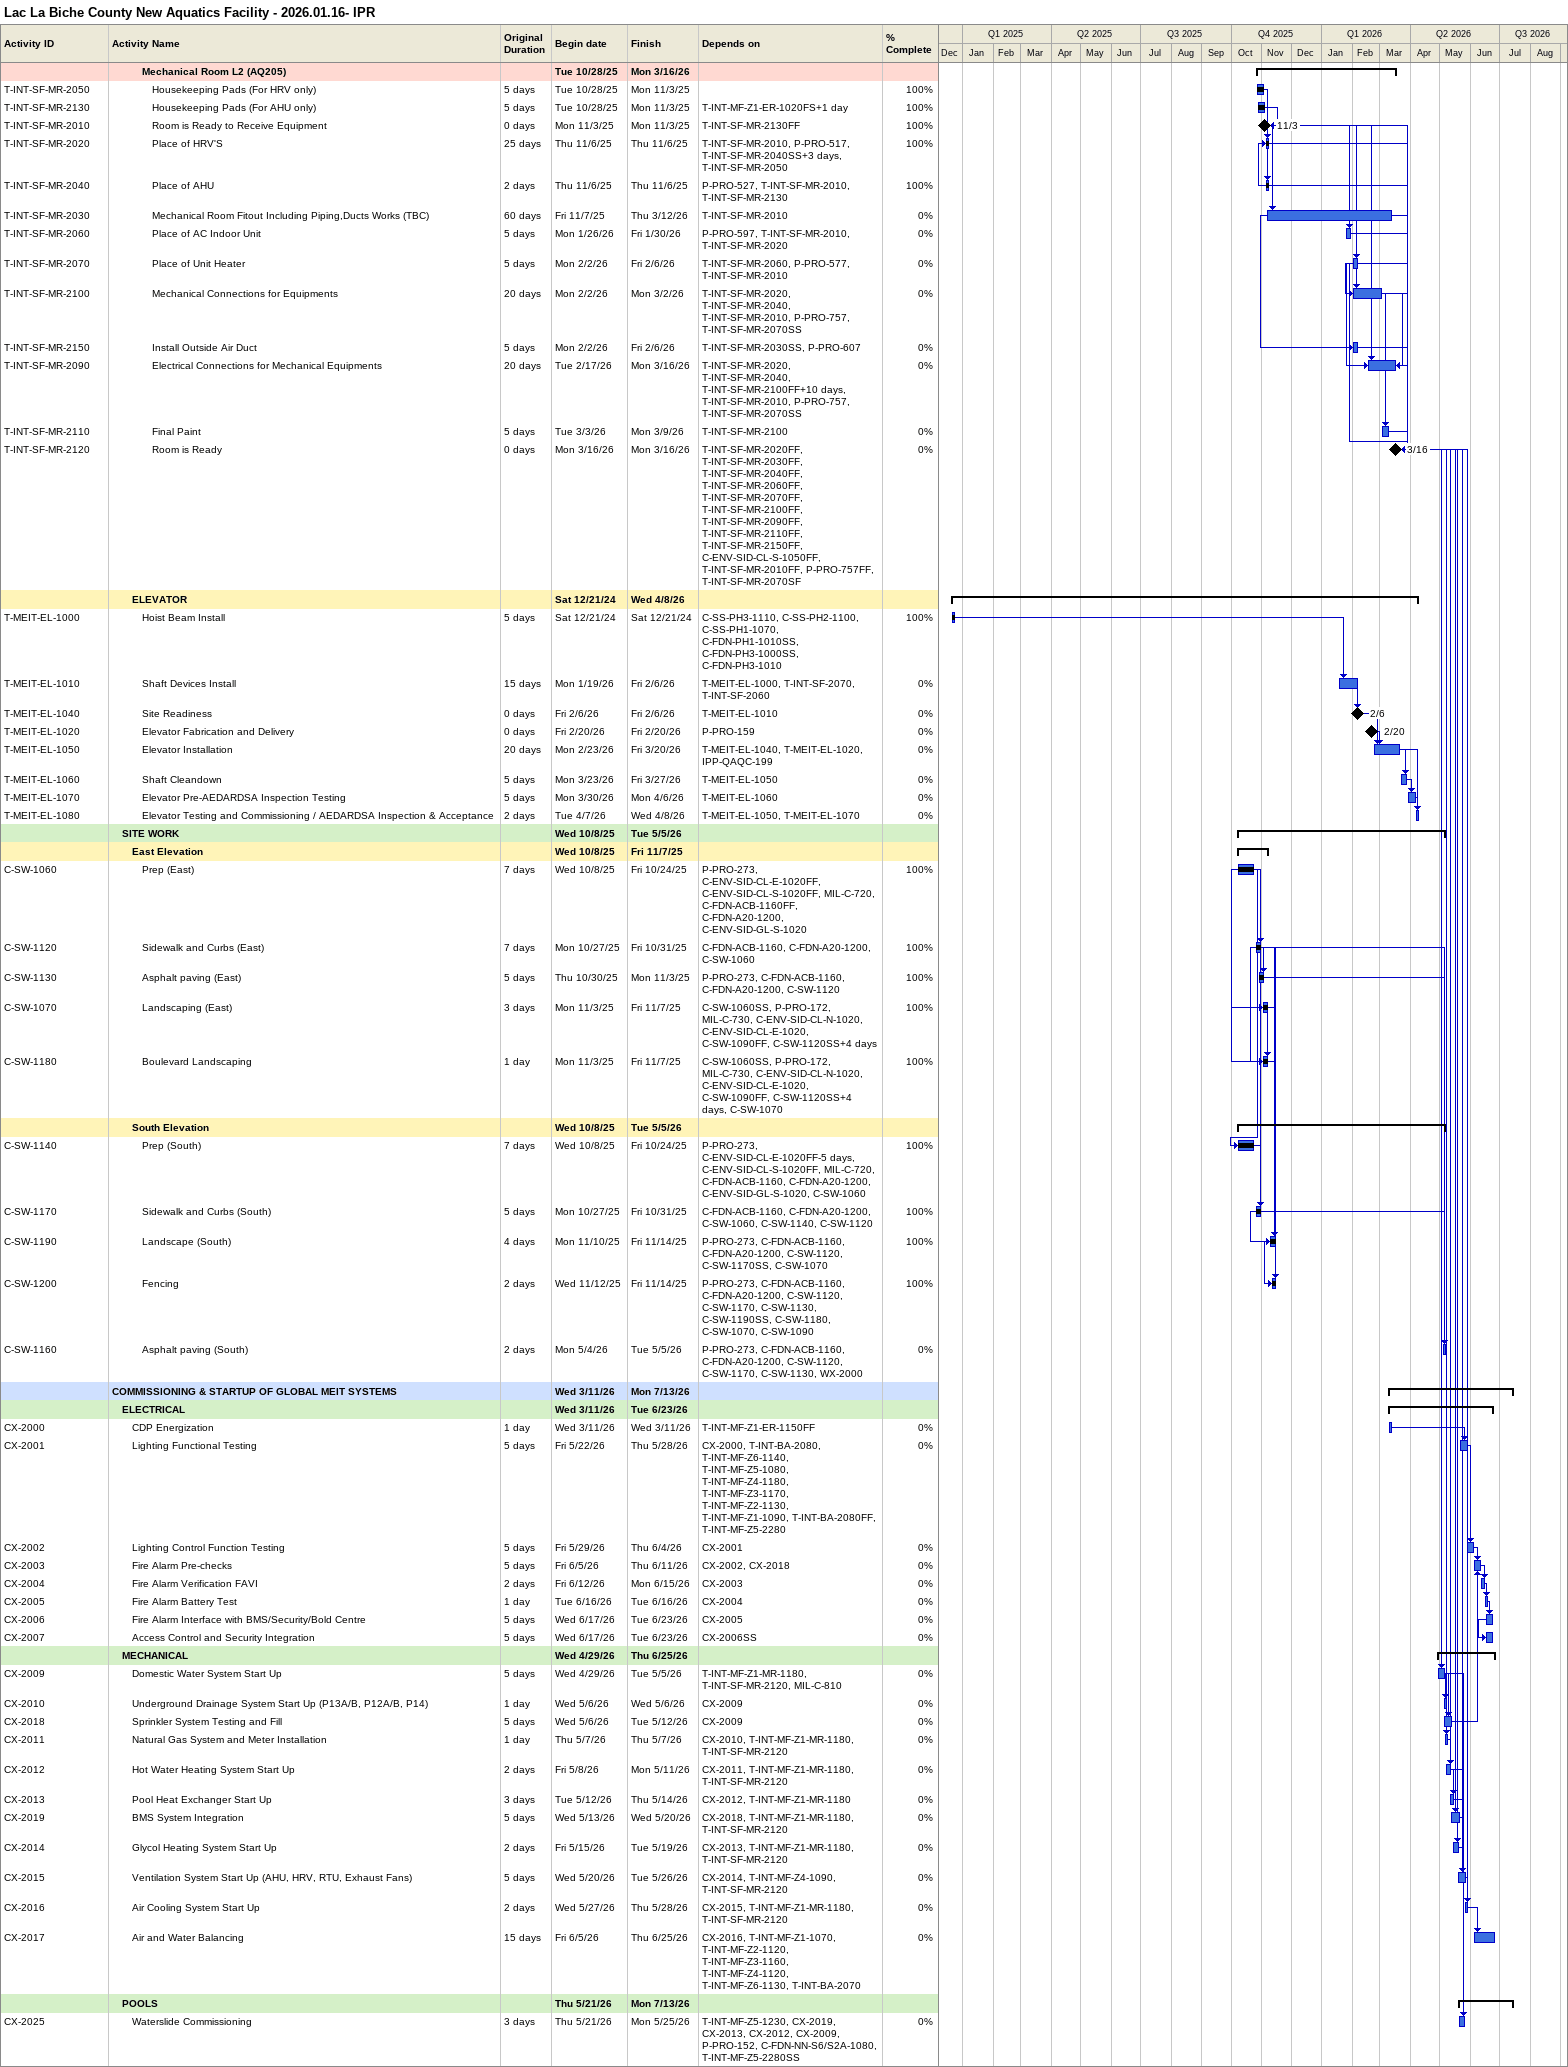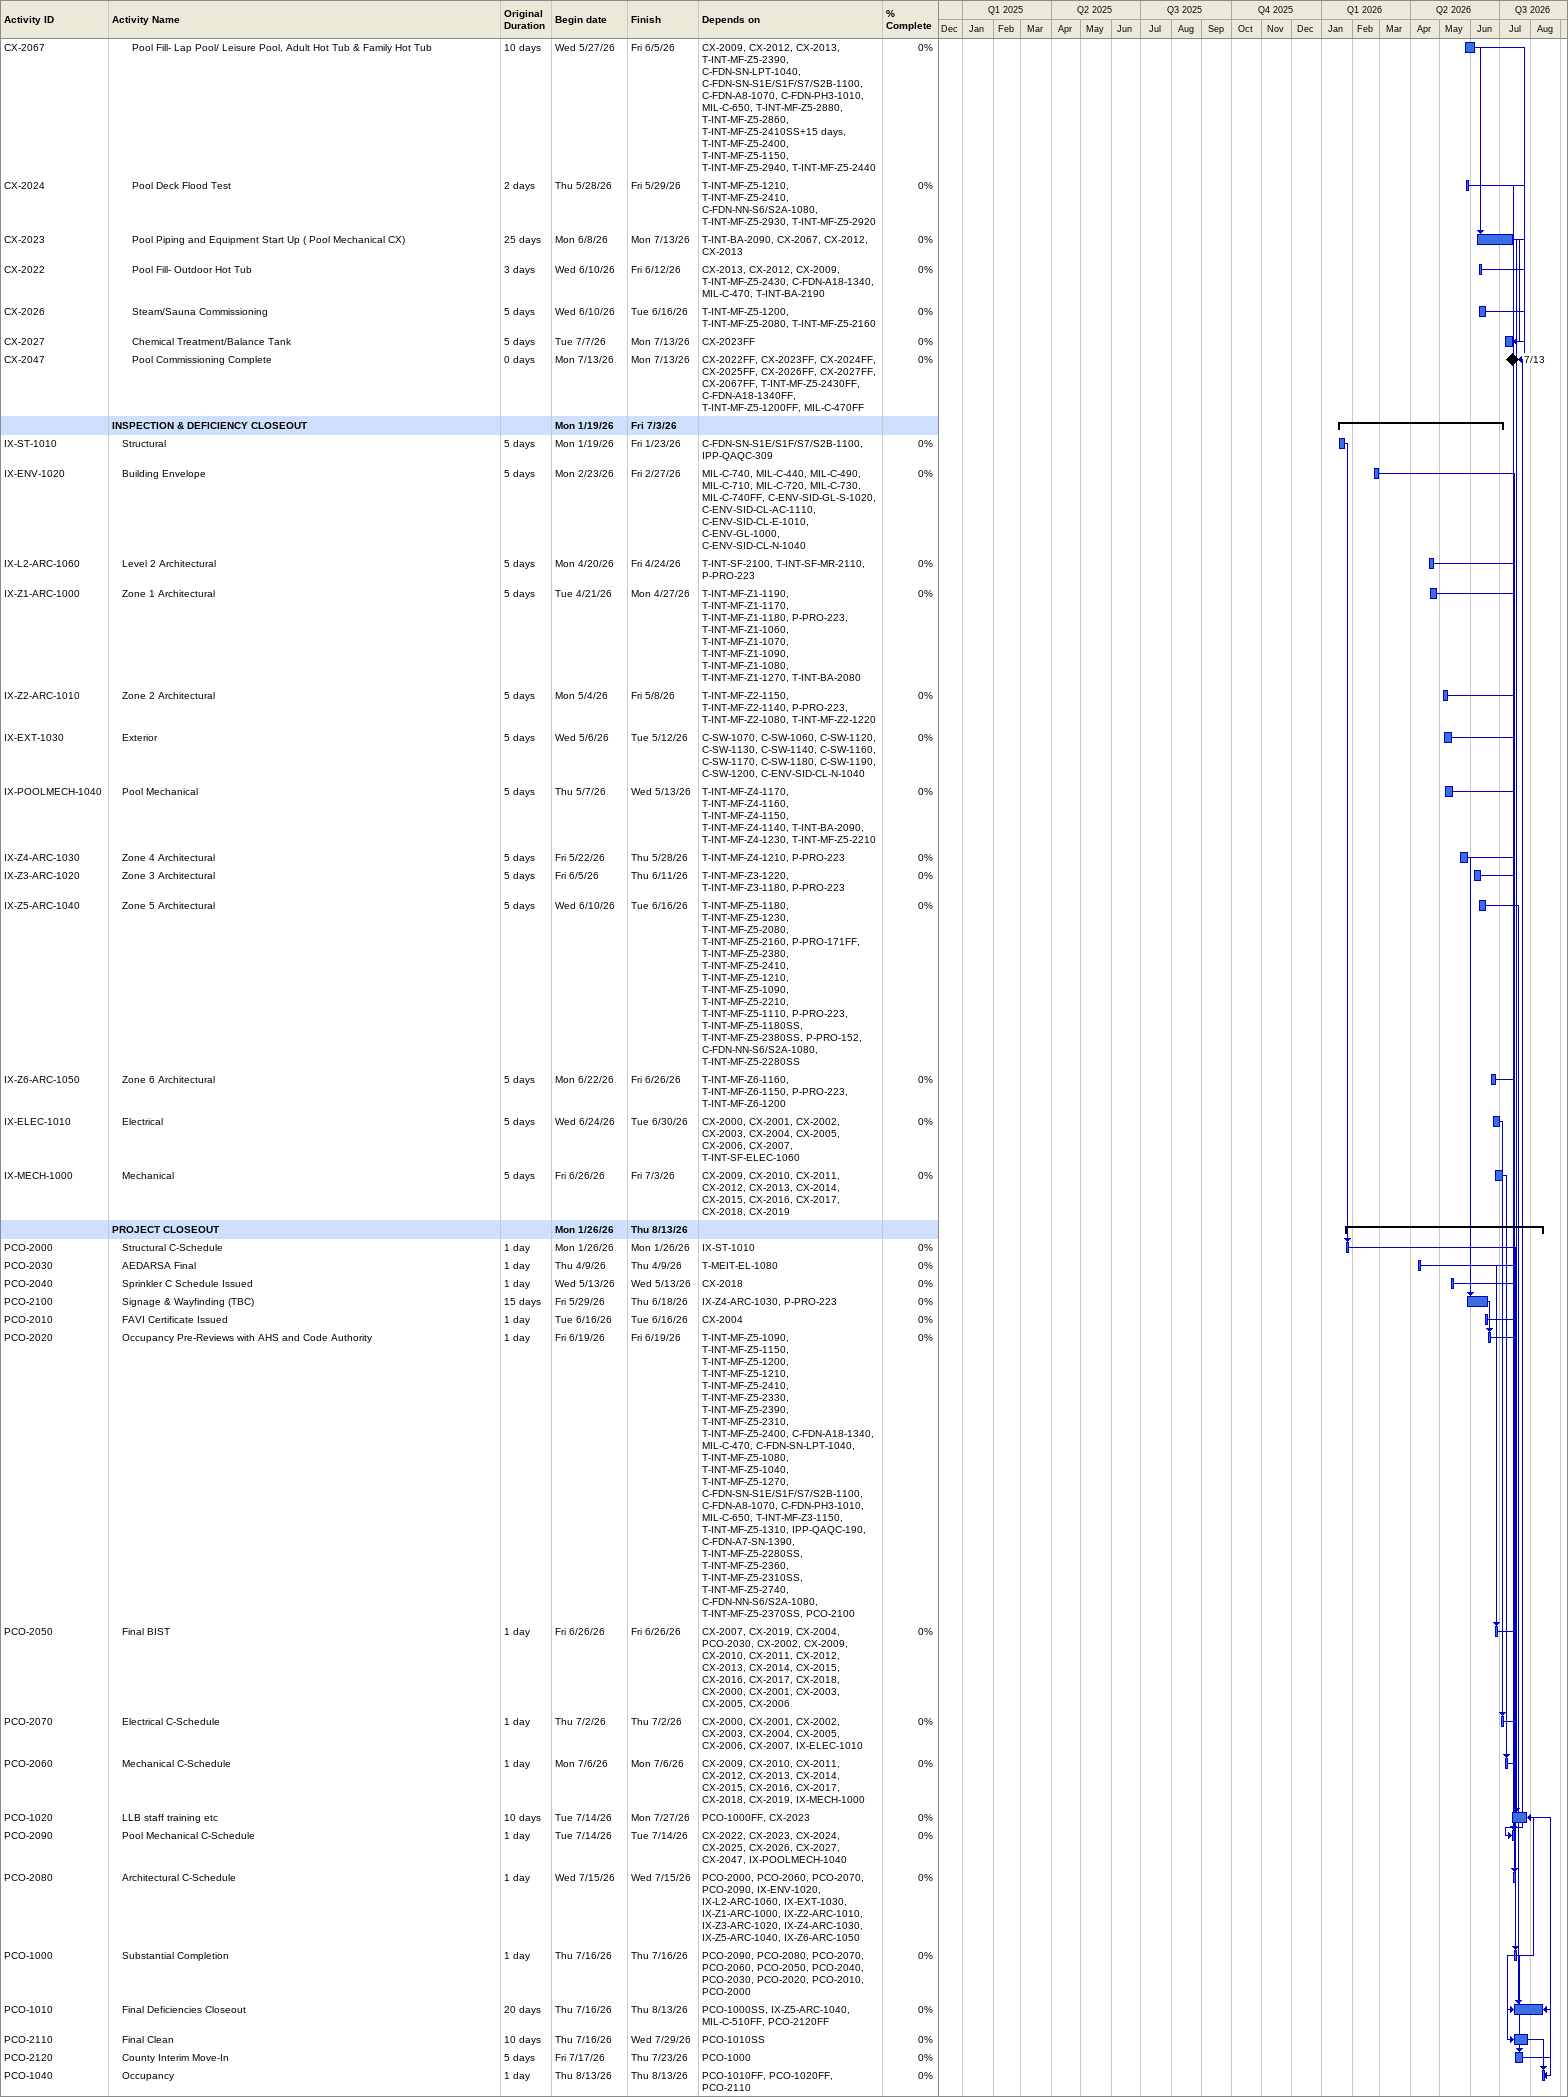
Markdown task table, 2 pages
Lac La Biche County New Aquatics Facility - 2026.01.16- IPR

| ID | Level | Task | Original duration | Start | Finish | Predecessors | % complete |
|---|---|---|---|---|---|---|---|
|  | 4 | **Mechanical Room L2 (AQ205)** |  | 2025-10-28 | 2026-03-16 |  |  |
| T-INT-SF-MR-2050 | 5 | Housekeeping Pads (For HRV only) | 5d | 2025-10-28 | 2025-11-03 |  | 100 |
| T-INT-SF-MR-2130 | 5 | Housekeeping Pads (For AHU only) | 5d | 2025-10-28 | 2025-11-03 | T-INT-MF-Z1-ER-1020FS+1d | 100 |
| T-INT-SF-MR-2010 | 5 | Room is Ready to Receive Equipment | 0d | 2025-11-03 | 2025-11-03 | T-INT-SF-MR-2130FF | 100 |
| T-INT-SF-MR-2020 | 5 | Place of HRV'S | 25d | 2025-11-06 | 2025-11-06 | T-INT-SF-MR-2010, P-PRO-517, T-INT-SF-MR-2040SS+3d, T-INT-SF-MR-2050 | 100 |
| T-INT-SF-MR-2040 | 5 | Place of AHU | 2d | 2025-11-06 | 2025-11-06 | P-PRO-527, T-INT-SF-MR-2010, T-INT-SF-MR-2130 | 100 |
| T-INT-SF-MR-2030 | 5 | Mechanical Room Fitout Including Piping,Ducts Works (TBC) | 60d | 2025-11-07 | 2026-03-12 | T-INT-SF-MR-2010 | 0 |
| T-INT-SF-MR-2060 | 5 | Place of AC Indoor Unit | 5d | 2026-01-26 | 2026-01-30 | P-PRO-597, T-INT-SF-MR-2010, T-INT-SF-MR-2020 | 0 |
| T-INT-SF-MR-2070 | 5 | Place of Unit Heater | 5d | 2026-02-02 | 2026-02-06 | T-INT-SF-MR-2060, P-PRO-577, T-INT-SF-MR-2010 | 0 |
| T-INT-SF-MR-2100 | 5 | Mechanical Connections for Equipments | 20d | 2026-02-02 | 2026-03-02 | T-INT-SF-MR-2020, T-INT-SF-MR-2040, T-INT-SF-MR-2010, P-PRO-757, T-INT-SF-MR-2070SS | 0 |
| T-INT-SF-MR-2150 | 5 | Install Outside Air Duct | 5d | 2026-02-02 | 2026-02-06 | T-INT-SF-MR-2030SS, P-PRO-607 | 0 |
| T-INT-SF-MR-2090 | 5 | Electrical Connections for Mechanical Equipments | 20d | 2026-02-17 | 2026-03-16 | T-INT-SF-MR-2020, T-INT-SF-MR-2040, T-INT-SF-MR-2100FF+10d, T-INT-SF-MR-2010, P-PRO-757, T-INT-SF-MR-2070SS | 0 |
| T-INT-SF-MR-2110 | 5 | Final Paint | 5d | 2026-03-03 | 2026-03-09 | T-INT-SF-MR-2100 | 0 |
| T-INT-SF-MR-2120 | 5 | Room is Ready | 0d | 2026-03-16 | 2026-03-16 | T-INT-SF-MR-2020FF, T-INT-SF-MR-2030FF, T-INT-SF-MR-2040FF, T-INT-SF-MR-2060FF, T-INT-SF-MR-2070FF, T-INT-SF-MR-2100FF, T-INT-SF-MR-2090FF, T-INT-SF-MR-2110FF, T-INT-SF-MR-2150FF, C-ENV-SID-CL-S-1050FF, T-INT-SF-MR-2010FF, P-PRO-757FF, T-INT-SF-MR-2070SF | 0 |
|  | 3 | **ELEVATOR** |  | 2024-12-21 | 2026-04-08 |  |  |
| T-MEIT-EL-1000 | 4 | Hoist Beam Install | 5d | 2024-12-21 | 2024-12-21 | C-SS-PH3-1110, C-SS-PH2-1100, C-SS-PH1-1070, C-FDN-PH1-1010SS, C-FDN-PH3-1000SS, C-FDN-PH3-1010 | 100 |
| T-MEIT-EL-1010 | 4 | Shaft Devices Install | 15d | 2026-01-19 | 2026-02-06 | T-MEIT-EL-1000, T-INT-SF-2070, T-INT-SF-2060 | 0 |
| T-MEIT-EL-1040 | 4 | Site Readiness | 0d | 2026-02-06 | 2026-02-06 | T-MEIT-EL-1010 | 0 |
| T-MEIT-EL-1020 | 4 | Elevator Fabrication and Delivery | 0d | 2026-02-20 | 2026-02-20 | P-PRO-159 | 0 |
| T-MEIT-EL-1050 | 4 | Elevator Installation | 20d | 2026-02-23 | 2026-03-20 | T-MEIT-EL-1040, T-MEIT-EL-1020, IPP-QAQC-199 | 0 |
| T-MEIT-EL-1060 | 4 | Shaft Cleandown | 5d | 2026-03-23 | 2026-03-27 | T-MEIT-EL-1050 | 0 |
| T-MEIT-EL-1070 | 4 | Elevator Pre-AEDARDSA Inspection Testing | 5d | 2026-03-30 | 2026-04-06 | T-MEIT-EL-1060 | 0 |
| T-MEIT-EL-1080 | 4 | Elevator Testing and Commissioning / AEDARDSA Inspection & Acceptance | 2d | 2026-04-07 | 2026-04-08 | T-MEIT-EL-1050, T-MEIT-EL-1070 | 0 |
|  | 2 | **SITE WORK** |  | 2025-10-08 | 2026-05-05 |  |  |
|  | 3 | **East Elevation** |  | 2025-10-08 | 2025-11-07 |  |  |
| C-SW-1060 | 4 | Prep (East) | 7d | 2025-10-08 | 2025-10-24 | P-PRO-273, C-ENV-SID-CL-E-1020FF, C-ENV-SID-CL-S-1020FF, MIL-C-720, C-FDN-ACB-1160FF, C-FDN-A20-1200, C-ENV-SID-GL-S-1020 | 100 |
| C-SW-1120 | 4 | Sidewalk and Curbs (East) | 7d | 2025-10-27 | 2025-10-31 | C-FDN-ACB-1160, C-FDN-A20-1200, C-SW-1060 | 100 |
| C-SW-1130 | 4 | Asphalt paving (East) | 5d | 2025-10-30 | 2025-11-03 | P-PRO-273, C-FDN-ACB-1160, C-FDN-A20-1200, C-SW-1120 | 100 |
| C-SW-1070 | 4 | Landscaping (East) | 3d | 2025-11-03 | 2025-11-07 | C-SW-1060SS, P-PRO-172, MIL-C-730, C-ENV-SID-CL-N-1020, C-ENV-SID-CL-E-1020, C-SW-1090FF, C-SW-1120SS+4d | 100 |
| C-SW-1180 | 4 | Boulevard Landscaping | 1d | 2025-11-03 | 2025-11-07 | C-SW-1060SS, P-PRO-172, MIL-C-730, C-ENV-SID-CL-N-1020, C-ENV-SID-CL-E-1020, C-SW-1090FF, C-SW-1120SS+4d, C-SW-1070 | 100 |
|  | 3 | **South Elevation** |  | 2025-10-08 | 2026-05-05 |  |  |
| C-SW-1140 | 4 | Prep (South) | 7d | 2025-10-08 | 2025-10-24 | P-PRO-273, C-ENV-SID-CL-E-1020FF-5d, C-ENV-SID-CL-S-1020FF, MIL-C-720, C-FDN-ACB-1160, C-FDN-A20-1200, C-ENV-SID-GL-S-1020, C-SW-1060 | 100 |
| C-SW-1170 | 4 | Sidewalk and Curbs (South) | 5d | 2025-10-27 | 2025-10-31 | C-FDN-ACB-1160, C-FDN-A20-1200, C-SW-1060, C-SW-1140, C-SW-1120 | 100 |
| C-SW-1190 | 4 | Landscape (South) | 4d | 2025-11-10 | 2025-11-14 | P-PRO-273, C-FDN-ACB-1160, C-FDN-A20-1200, C-SW-1120, C-SW-1170SS, C-SW-1070 | 100 |
| C-SW-1200 | 4 | Fencing | 2d | 2025-11-12 | 2025-11-14 | P-PRO-273, C-FDN-ACB-1160, C-FDN-A20-1200, C-SW-1120, C-SW-1170, C-SW-1130, C-SW-1190SS, C-SW-1180, C-SW-1070, C-SW-1090 | 100 |
| C-SW-1160 | 4 | Asphalt paving (South) | 2d | 2026-05-04 | 2026-05-05 | P-PRO-273, C-FDN-ACB-1160, C-FDN-A20-1200, C-SW-1120, C-SW-1170, C-SW-1130, WX-2000 | 0 |
|  | 1 | **COMMISSIONING & STARTUP OF GLOBAL MEIT SYSTEMS** |  | 2026-03-11 | 2026-07-13 |  |  |
|  | 2 | **ELECTRICAL** |  | 2026-03-11 | 2026-06-23 |  |  |
| CX-2000 | 3 | CDP Energization | 1d | 2026-03-11 | 2026-03-11 | T-INT-MF-Z1-ER-1150FF | 0 |
| CX-2001 | 3 | Lighting Functional Testing | 5d | 2026-05-22 | 2026-05-28 | CX-2000, T-INT-BA-2080, T-INT-MF-Z6-1140, T-INT-MF-Z5-1080, T-INT-MF-Z4-1180, T-INT-MF-Z3-1170, T-INT-MF-Z2-1130, T-INT-MF-Z1-1090, T-INT-BA-2080FF, T-INT-MF-Z5-2280 | 0 |
| CX-2002 | 3 | Lighting Control Function Testing | 5d | 2026-05-29 | 2026-06-04 | CX-2001 | 0 |
| CX-2003 | 3 | Fire Alarm Pre-checks | 5d | 2026-06-05 | 2026-06-11 | CX-2002, CX-2018 | 0 |
| CX-2004 | 3 | Fire Alarm Verification FAVI | 2d | 2026-06-12 | 2026-06-15 | CX-2003 | 0 |
| CX-2005 | 3 | Fire Alarm Battery Test | 1d | 2026-06-16 | 2026-06-16 | CX-2004 | 0 |
| CX-2006 | 3 | Fire Alarm Interface with BMS/Security/Bold Centre | 5d | 2026-06-17 | 2026-06-23 | CX-2005 | 0 |
| CX-2007 | 3 | Access Control and Security Integration | 5d | 2026-06-17 | 2026-06-23 | CX-2006SS | 0 |
|  | 2 | **MECHANICAL** |  | 2026-04-29 | 2026-06-25 |  |  |
| CX-2009 | 3 | Domestic Water System Start Up | 5d | 2026-04-29 | 2026-05-05 | T-INT-MF-Z1-MR-1180, T-INT-SF-MR-2120, MIL-C-810 | 0 |
| CX-2010 | 3 | Underground Drainage System Start Up (P13A/B, P12A/B, P14) | 1d | 2026-05-06 | 2026-05-06 | CX-2009 | 0 |
| CX-2018 | 3 | Sprinkler System Testing and Fill | 5d | 2026-05-06 | 2026-05-12 | CX-2009 | 0 |
| CX-2011 | 3 | Natural Gas System and Meter Installation | 1d | 2026-05-07 | 2026-05-07 | CX-2010, T-INT-MF-Z1-MR-1180, T-INT-SF-MR-2120 | 0 |
| CX-2012 | 3 | Hot Water Heating System Start Up | 2d | 2026-05-08 | 2026-05-11 | CX-2011, T-INT-MF-Z1-MR-1180, T-INT-SF-MR-2120 | 0 |
| CX-2013 | 3 | Pool Heat Exchanger Start Up | 3d | 2026-05-12 | 2026-05-14 | CX-2012, T-INT-MF-Z1-MR-1180 | 0 |
| CX-2019 | 3 | BMS System Integration | 5d | 2026-05-13 | 2026-05-20 | CX-2018, T-INT-MF-Z1-MR-1180, T-INT-SF-MR-2120 | 0 |
| CX-2014 | 3 | Glycol Heating System Start Up | 2d | 2026-05-15 | 2026-05-19 | CX-2013, T-INT-MF-Z1-MR-1180, T-INT-SF-MR-2120 | 0 |
| CX-2015 | 3 | Ventilation System Start Up (AHU, HRV, RTU, Exhaust Fans) | 5d | 2026-05-20 | 2026-05-26 | CX-2014, T-INT-MF-Z4-1090, T-INT-SF-MR-2120 | 0 |
| CX-2016 | 3 | Air Cooling System Start Up | 2d | 2026-05-27 | 2026-05-28 | CX-2015, T-INT-MF-Z1-MR-1180, T-INT-SF-MR-2120 | 0 |
| CX-2017 | 3 | Air and Water Balancing | 15d | 2026-06-05 | 2026-06-25 | CX-2016, T-INT-MF-Z1-1070, T-INT-MF-Z2-1120, T-INT-MF-Z3-1160, T-INT-MF-Z4-1120, T-INT-MF-Z6-1130, T-INT-BA-2070 | 0 |
|  | 2 | **POOLS** |  | 2026-05-21 | 2026-07-13 |  |  |
| CX-2025 | 3 | Waterslide Commissioning | 3d | 2026-05-21 | 2026-05-25 | T-INT-MF-Z5-1230, CX-2019, CX-2013, CX-2012, CX-2009, P-PRO-152, C-FDN-NN-S6/S2A-1080, T-INT-MF-Z5-2280SS | 0 |
| CX-2067 | 3 | Pool Fill- Lap Pool/ Leisure Pool, Adult Hot Tub & Family Hot Tub | 10d | 2026-05-27 | 2026-06-05 | CX-2009, CX-2012, CX-2013, T-INT-MF-Z5-2390, C-FDN-SN-LPT-1040, C-FDN-SN-S1E/S1F/S7/S2B-1100, C-FDN-A8-1070, C-FDN-PH3-1010, MIL-C-650, T-INT-MF-Z5-2880, T-INT-MF-Z5-2860, T-INT-MF-Z5-2410SS+15d, T-INT-MF-Z5-2400, T-INT-MF-Z5-1150, T-INT-MF-Z5-2940, T-INT-MF-Z5-2440 | 0 |
| CX-2024 | 3 | Pool Deck Flood Test | 2d | 2026-05-28 | 2026-05-29 | T-INT-MF-Z5-1210, T-INT-MF-Z5-2410, C-FDN-NN-S6/S2A-1080, T-INT-MF-Z5-2930, T-INT-MF-Z5-2920 | 0 |
| CX-2023 | 3 | Pool Piping and Equipment Start Up ( Pool Mechanical CX) | 25d | 2026-06-08 | 2026-07-13 | T-INT-BA-2090, CX-2067, CX-2012, CX-2013 | 0 |
| CX-2022 | 3 | Pool Fill- Outdoor Hot Tub | 3d | 2026-06-10 | 2026-06-12 | CX-2013, CX-2012, CX-2009, T-INT-MF-Z5-2430, C-FDN-A18-1340, MIL-C-470, T-INT-BA-2190 | 0 |
| CX-2026 | 3 | Steam/Sauna Commissioning | 5d | 2026-06-10 | 2026-06-16 | T-INT-MF-Z5-1200, T-INT-MF-Z5-2080, T-INT-MF-Z5-2160 | 0 |
| CX-2027 | 3 | Chemical Treatment/Balance Tank | 5d | 2026-07-07 | 2026-07-13 | CX-2023FF | 0 |
| CX-2047 | 3 | Pool Commissioning Complete | 0d | 2026-07-13 | 2026-07-13 | CX-2022FF, CX-2023FF, CX-2024FF, CX-2025FF, CX-2026FF, CX-2027FF, CX-2067FF, T-INT-MF-Z5-2430FF, C-FDN-A18-1340FF, T-INT-MF-Z5-1200FF, MIL-C-470FF | 0 |
|  | 1 | **INSPECTION & DEFICIENCY CLOSEOUT** |  | 2026-01-19 | 2026-07-03 |  |  |
| IX-ST-1010 | 2 | Structural | 5d | 2026-01-19 | 2026-01-23 | C-FDN-SN-S1E/S1F/S7/S2B-1100, IPP-QAQC-309 | 0 |
| IX-ENV-1020 | 2 | Building Envelope | 5d | 2026-02-23 | 2026-02-27 | MIL-C-740, MIL-C-440, MIL-C-490, MIL-C-710, MIL-C-720, MIL-C-730, MIL-C-740FF, C-ENV-SID-GL-S-1020, C-ENV-SID-CL-AC-1110, C-ENV-SID-CL-E-1010, C-ENV-GL-1000, C-ENV-SID-CL-N-1040 | 0 |
| IX-L2-ARC-1060 | 2 | Level 2 Architectural | 5d | 2026-04-20 | 2026-04-24 | T-INT-SF-2100, T-INT-SF-MR-2110, P-PRO-223 | 0 |
| IX-Z1-ARC-1000 | 2 | Zone 1 Architectural | 5d | 2026-04-21 | 2026-04-27 | T-INT-MF-Z1-1190, T-INT-MF-Z1-1170, T-INT-MF-Z1-1180, P-PRO-223, T-INT-MF-Z1-1060, T-INT-MF-Z1-1070, T-INT-MF-Z1-1090, T-INT-MF-Z1-1080, T-INT-MF-Z1-1270, T-INT-BA-2080 | 0 |
| IX-Z2-ARC-1010 | 2 | Zone 2 Architectural | 5d | 2026-05-04 | 2026-05-08 | T-INT-MF-Z2-1150, T-INT-MF-Z2-1140, P-PRO-223, T-INT-MF-Z2-1080, T-INT-MF-Z2-1220 | 0 |
| IX-EXT-1030 | 2 | Exterior | 5d | 2026-05-06 | 2026-05-12 | C-SW-1070, C-SW-1060, C-SW-1120, C-SW-1130, C-SW-1140, C-SW-1160, C-SW-1170, C-SW-1180, C-SW-1190, C-SW-1200, C-ENV-SID-CL-N-1040 | 0 |
| IX-POOLMECH-1040 | 2 | Pool Mechanical | 5d | 2026-05-07 | 2026-05-13 | T-INT-MF-Z4-1170, T-INT-MF-Z4-1160, T-INT-MF-Z4-1150, T-INT-MF-Z4-1140, T-INT-BA-2090, T-INT-MF-Z4-1230, T-INT-MF-Z5-2210 | 0 |
| IX-Z4-ARC-1030 | 2 | Zone 4 Architectural | 5d | 2026-05-22 | 2026-05-28 | T-INT-MF-Z4-1210, P-PRO-223 | 0 |
| IX-Z3-ARC-1020 | 2 | Zone 3 Architectural | 5d | 2026-06-05 | 2026-06-11 | T-INT-MF-Z3-1220, T-INT-MF-Z3-1180, P-PRO-223 | 0 |
| IX-Z5-ARC-1040 | 2 | Zone 5 Architectural | 5d | 2026-06-10 | 2026-06-16 | T-INT-MF-Z5-1180, T-INT-MF-Z5-1230, T-INT-MF-Z5-2080, T-INT-MF-Z5-2160, P-PRO-171FF, T-INT-MF-Z5-2380, T-INT-MF-Z5-2410, T-INT-MF-Z5-1210, T-INT-MF-Z5-1090, T-INT-MF-Z5-2210, T-INT-MF-Z5-1110, P-PRO-223, T-INT-MF-Z5-1180SS, T-INT-MF-Z5-2380SS, P-PRO-152, C-FDN-NN-S6/S2A-1080, T-INT-MF-Z5-2280SS | 0 |
| IX-Z6-ARC-1050 | 2 | Zone 6 Architectural | 5d | 2026-06-22 | 2026-06-26 | T-INT-MF-Z6-1160, T-INT-MF-Z6-1150, P-PRO-223, T-INT-MF-Z6-1200 | 0 |
| IX-ELEC-1010 | 2 | Electrical | 5d | 2026-06-24 | 2026-06-30 | CX-2000, CX-2001, CX-2002, CX-2003, CX-2004, CX-2005, CX-2006, CX-2007, T-INT-SF-ELEC-1060 | 0 |
| IX-MECH-1000 | 2 | Mechanical | 5d | 2026-06-26 | 2026-07-03 | CX-2009, CX-2010, CX-2011, CX-2012, CX-2013, CX-2014, CX-2015, CX-2016, CX-2017, CX-2018, CX-2019 | 0 |
|  | 1 | **PROJECT CLOSEOUT** |  | 2026-01-26 | 2026-08-13 |  |  |
| PCO-2000 | 2 | Structural C-Schedule | 1d | 2026-01-26 | 2026-01-26 | IX-ST-1010 | 0 |
| PCO-2030 | 2 | AEDARSA Final | 1d | 2026-04-09 | 2026-04-09 | T-MEIT-EL-1080 | 0 |
| PCO-2040 | 2 | Sprinkler C Schedule Issued | 1d | 2026-05-13 | 2026-05-13 | CX-2018 | 0 |
| PCO-2100 | 2 | Signage & Wayfinding (TBC) | 15d | 2026-05-29 | 2026-06-18 | IX-Z4-ARC-1030, P-PRO-223 | 0 |
| PCO-2010 | 2 | FAVI Certificate Issued | 1d | 2026-06-16 | 2026-06-16 | CX-2004 | 0 |
| PCO-2020 | 2 | Occupancy Pre-Reviews with AHS and Code Authority | 1d | 2026-06-19 | 2026-06-19 | T-INT-MF-Z5-1090, T-INT-MF-Z5-1150, T-INT-MF-Z5-1200, T-INT-MF-Z5-1210, T-INT-MF-Z5-2410, T-INT-MF-Z5-2330, T-INT-MF-Z5-2390, T-INT-MF-Z5-2310, T-INT-MF-Z5-2400, C-FDN-A18-1340, MIL-C-470, C-FDN-SN-LPT-1040, T-INT-MF-Z5-1080, T-INT-MF-Z5-1040, T-INT-MF-Z5-1270, C-FDN-SN-S1E/S1F/S7/S2B-1100, C-FDN-A8-1070, C-FDN-PH3-1010, MIL-C-650, T-INT-MF-Z3-1150, T-INT-MF-Z5-1310, IPP-QAQC-190, C-FDN-A7-SN-1390, T-INT-MF-Z5-2280SS, T-INT-MF-Z5-2360, T-INT-MF-Z5-2310SS, T-INT-MF-Z5-2740, C-FDN-NN-S6/S2A-1080, T-INT-MF-Z5-2370SS, PCO-2100 | 0 |
| PCO-2050 | 2 | Final BIST | 1d | 2026-06-26 | 2026-06-26 | CX-2007, CX-2019, CX-2004, PCO-2030, CX-2002, CX-2009, CX-2010, CX-2011, CX-2012, CX-2013, CX-2014, CX-2015, CX-2016, CX-2017, CX-2018, CX-2000, CX-2001, CX-2003, CX-2005, CX-2006 | 0 |
| PCO-2070 | 2 | Electrical C-Schedule | 1d | 2026-07-02 | 2026-07-02 | CX-2000, CX-2001, CX-2002, CX-2003, CX-2004, CX-2005, CX-2006, CX-2007, IX-ELEC-1010 | 0 |
| PCO-2060 | 2 | Mechanical C-Schedule | 1d | 2026-07-06 | 2026-07-06 | CX-2009, CX-2010, CX-2011, CX-2012, CX-2013, CX-2014, CX-2015, CX-2016, CX-2017, CX-2018, CX-2019, IX-MECH-1000 | 0 |
| PCO-1020 | 2 | LLB staff training etc | 10d | 2026-07-14 | 2026-07-27 | PCO-1000FF, CX-2023 | 0 |
| PCO-2090 | 2 | Pool Mechanical C-Schedule | 1d | 2026-07-14 | 2026-07-14 | CX-2022, CX-2023, CX-2024, CX-2025, CX-2026, CX-2027, CX-2047, IX-POOLMECH-1040 | 0 |
| PCO-2080 | 2 | Architectural C-Schedule | 1d | 2026-07-15 | 2026-07-15 | PCO-2000, PCO-2060, PCO-2070, PCO-2090, IX-ENV-1020, IX-L2-ARC-1060, IX-EXT-1030, IX-Z1-ARC-1000, IX-Z2-ARC-1010, IX-Z3-ARC-1020, IX-Z4-ARC-1030, IX-Z5-ARC-1040, IX-Z6-ARC-1050 | 0 |
| PCO-1000 | 2 | Substantial Completion | 1d | 2026-07-16 | 2026-07-16 | PCO-2090, PCO-2080, PCO-2070, PCO-2060, PCO-2050, PCO-2040, PCO-2030, PCO-2020, PCO-2010, PCO-2000 | 0 |
| PCO-1010 | 2 | Final Deficiencies Closeout | 20d | 2026-07-16 | 2026-08-13 | PCO-1000SS, IX-Z5-ARC-1040, MIL-C-510FF, PCO-2120FF | 0 |
| PCO-2110 | 2 | Final Clean | 10d | 2026-07-16 | 2026-07-29 | PCO-1010SS | 0 |
| PCO-2120 | 2 | County Interim Move-In | 5d | 2026-07-17 | 2026-07-23 | PCO-1000 | 0 |
| PCO-1040 | 2 | Occupancy | 1d | 2026-08-13 | 2026-08-13 | PCO-1010FF, PCO-1020FF, PCO-2110 | 0 |
